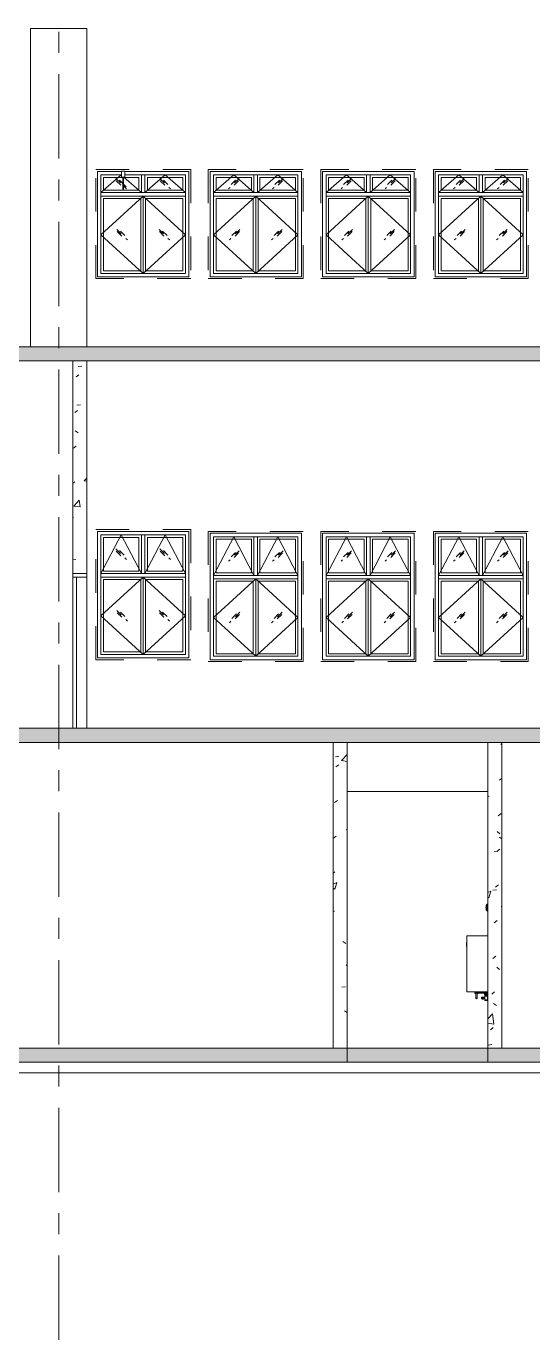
# Model space of a CAD drawing. Header units: millimetres. Extents: x -18215 to 134275, y 17919 to 48497.
# Drawn here: x 109134 to 116334, y 17919 to 36599 of the extents above; entities that cross this region are included whole.
import ezdxf

# ---------------------------------------------------------------- set-up
doc = ezdxf.new("R2010")
doc.units = ezdxf.units.MM
for name, pattern in [('Centre', [4762.5, 952.5, -714.375, 2381.25, -714.375]), ('Dash', [952.5, 476.25, -476.25]), ('Glass Symbol', [360, 90, -90, 90, -90]), ('IDA - Grid Line', [2100, 1200, -300, 300, -300])]:
    doc.linetypes.add(name, pattern=pattern)
for name, color, linetype, lineweight, true_color in [('A-_DOOR----_E-1', 6, 'Continuous', 9, 0xff00ff), ('A-_DOOR----_E-3', 6, 'Continuous', 18, 0xff00ff), ('A-_FLOR----_E-1', 6, 'Continuous', 9, 0xff00ff), ('A-_FLORLEVL_E-1', 9, 'IDA - Grid Line', 9, 0x808080), ('A-_FLORPATT_E-1', 6, 'Continuous', 9, 0xff00ff), ('A-_FURT----_E-1', 6, 'Continuous', 9, 0xff00ff), ('A-_WALL----_E-1', 6, 'Continuous', 9, 0xff00ff), ('A-_WALL----_H-1', 6, 'Continuous', 9, 0xff00ff), ('A-_WALLPRTN_E-1', 6, 'Continuous', 9, 0xff00ff), ('A-_WIND----_E-1', 6, 'Continuous', 9, 0xff00ff), ('A-_WIND----_E-3', 6, 'Dash', 9, 0xff00ff), ('A-_WIND----_E-4', 6, 'Centre', 9, 0xff00ff), ('A-_WIND----_E-5', 6, 'Glass Symbol', 9, 0xff00ff), ('E-_FIREALAM_E-1', 6, 'Continuous', 9, 0xff00ff), ('M-_EQPT----_E-1', 6, 'Continuous', 9, 0xff00ff), ('S-_ANOTGRID_E-1', 9, 'IDA - Grid Line', 9, 0x808080), ('S-_COLN----_E-1', 6, 'Continuous', 9, 0xff00ff)]:
    doc.layers.add(name, color=color, linetype=linetype, lineweight=lineweight, true_color=true_color)
pattern_1 = [(0, (85762.1, 31875.04), (381, 381), [47.625, -333.375]), (90, (85762.1, 31875.04), (-381, 381), [47.625, -333.375]), (135, (85809.73, 31875.04), (-381.0004, 3e-14), [67.352, -471.463]), (0, (85809.73, 32089.35), (381, 381), [47.625, -333.375]), (45, (85833.54, 32065.54), (0, 381.0004), [33.676, -505.139]), (135, (85833.54, 32065.54), (-381.0004, 3e-14), [33.676, -505.139]), (0, (85952.6, 32184.6), (381, 381), [67.352, -313.648]), (45, (85952.6, 32184.6), (0, 381.0004), [47.625, -491.19]), (135, (86019.96, 32184.6), (-381.0004, 3e-14), [47.625, -491.19]), (90, (86024.04, 31970.3), (-381, 381), [47.625, -333.375]), (45, (86024.04, 31970.29), (0, 381.0004), [33.676, -505.139]), (135, (86047.86, 31994.1), (-381.0004, 3e-14), [33.676, -505.139]), (0, (85809.73, 31970.3), (381, 381), [23.812, -319.087]), (0, (86095.48, 32065.54), (381, 381), [23.812, -319.087]), (90, (85976.4, 32113.16), (-381, 381), [23.812, -319.087]), (135, (86024.04, 31898.85), (-381.0004, 3e-14), [33.676, -505.139]), (135, (85857.36, 32160.79), (-381.0004, 3e-14), [33.676, -505.139]), (45, (85940.7, 32000.05), (0, 381.0004), [33.676, -505.139]), (90, (85893.07, 31922.66), (-381, 381), [5.953, -375.047]), (90, (85910.93, 32083.4), (-381, 381), [5.953, -375.047]), (90, (86089.53, 32148.88), (-381, 381), [5.953, -375.047]), (90, (86095.48, 31946.47), (-381, 381), [5.953, -375.047])]
pattern_2 = [(50, (85762.1, 31875), (1093.104, -95.634), [114.3, -1257.3]), (355, (85762.1, 31875), (-211.457, 1146.34), [91.44, -1005.84]), (100.451, (85853.2, 31867.1), (881.656, 1050.7), [97.14, -1068.54]), (46.184, (85762.1, 32179.8), (1626.475, -252.257), [171.45, -1885.95]), (96.636, (85897.6, 32158.8), (1424.416, 1484.565), [145.71, -1602.81]), (351.184, (85762.1, 32179.8), (1424.43, 1484.55), [137.16, -1508.76]), (21, (85914.5, 32103.6), (909.686, -613.59), [114.3, -1257.3]), (326, (85914.5, 32103.6), (370.812, 1105.13), [91.44, -1005.84]), (71.451, (85990.3, 32052.5), (1280.503, 491.528), [97.14, -1068.54]), (37.5, (85762.1, 31875.04), (18.5313, 507.3303), [50.292, -943.356, 50.292, -1980.438]), (37.5, (85762.1, 31875.04), (18.5313, 507.3303), [-1043.94, -970.788, 50.292, -959.358]), (7.5, (85762.1, 31875.04), (400.918, 601.084), [50.292, -531.876, 50.292, -920.496, -384.81]), (7.5, (85762.1, 31875.04), (400.918, 601.084), [-1552.956, 50.292, -334.518]), (327.5, (85422.25, 31875.04), (813.545, -34.3737), [50.292, -330.708, 50.292, -2715.768]), (327.5, (85422.25, 31875.04), (813.545, -34.3737), [-431.292, -1138.428, 50.292, -1527.048]), (317.5, (85269.85, 31875.04), (888.775, 152.56), [50.292, -445.008, 50.292, -1859.28]), (317.5, (85269.85, 31875.04), (888.775, 152.56), [-545.592, -739.14, 50.292, -1069.848])]

# ---------------------------------------------------------------- blocks, each defined once
blk = doc.blocks.new('IDA - Casement w Top Hung - 2 Panels - 1400L X 1800H - B2-AW01A-4796740-Section 114')
at = {"layer": 'A-_WIND----_E-1'}
for p, q in [((-9250, 29365), (-9825, 29365)), ((-9825, 28815), (-9825, 29365)), ((-9825, 29365), (-9825, 27665)), ((-8625, 29365), (-9825, 29365)), ((-9790, 28850), (-9790, 29330)), ((-9790, 29330), (-9285, 29330)), ((-9285, 29330), (-9285, 28850)), ((-9250, 28815), (-9250, 29365)), ((-9200, 29365), (-9250, 29365)), ((-9250, 29365), (-9250, 28815)), ((-8625, 29365), (-9200, 29365)), ((-9200, 28815), (-9200, 29365)), ((-9200, 28815), (-9200, 29365)), ((-9165, 28850), (-9165, 29330)), ((-9165, 29330), (-8660, 29330)), ((-8660, 29330), (-8660, 28850)), ((-8625, 28815), (-8625, 29365)), ((-8625, 29365), (-8625, 27665)), ((-9250, 28815), (-9825, 28815)), ((-9825, 28765), (-9825, 28815)), ((-9825, 28815), (-8625, 28815)), ((-9285, 28850), (-9790, 28850)), ((-9250, 28815), (-9200, 28815)), ((-8625, 28815), (-9200, 28815)), ((-8660, 28850), (-9165, 28850)), ((-8625, 28815), (-8625, 28765)), ((-9225, 28765), (-9825, 28765)), ((-9825, 27665), (-9825, 28765)), ((-8625, 28765), (-9825, 28765)), ((-9790, 27700), (-9790, 28730)), ((-9790, 28730), (-9260, 28730)), ((-9260, 28730), (-9260, 27700)), ((-8625, 28765), (-9225, 28765)), ((-9225, 27665), (-9225, 28765)), ((-9225, 27665), (-9225, 28765)), ((-9190, 27700), (-9190, 28730)), ((-9190, 28730), (-8660, 28730)), ((-8660, 28730), (-8660, 27700)), ((-8625, 27665), (-8625, 28765)), ((-9225, 27665), (-9825, 27665)), ((-8625, 27665), (-9825, 27665)), ((-9260, 27700), (-9790, 27700)), ((-8625, 27665), (-9225, 27665)), ((-8660, 27700), (-9190, 27700))]:
    blk.add_line(p, q, dxfattribs=at)
at = {"layer": 'A-_WIND----_E-3'}
for p, q in [((-9900, 27590), (-9900, 29440)), ((-9900, 29440), (-8550, 29440)), ((-8550, 29440), (-8550, 27590)), ((-8550, 27590), (-9900, 27590))]:
    blk.add_line(p, q, dxfattribs=at)
at = {"layer": 'A-_WIND----_E-4'}
for p, q in [((-9825, 28815), (-9537, 29365)), ((-9250, 28815), (-9537, 29365)), ((-9200, 28815), (-8912, 29365)), ((-8625, 28815), (-8912, 29365)), ((-9225, 28765), (-9825, 28215)), ((-9225, 28765), (-8625, 28215)), ((-9825, 28215), (-9225, 27665)), ((-8625, 28215), (-9225, 27665))]:
    blk.add_line(p, q, dxfattribs=at)
at = {"layer": 'A-_WIND----_E-5'}
for p, q in [((-9612, 29165), (-9462, 29015)), ((-8987, 29165), (-8837, 29015)), ((-9607, 29133), (-9513, 29039)), ((-9561, 29141), (-9468, 29047)), ((-8982, 29133), (-8888, 29039)), ((-8936, 29141), (-8843, 29047)), ((-9600, 28290), (-9450, 28140)), ((-9594, 28258), (-9500, 28164)), ((-9549, 28266), (-9455, 28172)), ((-9000, 28290), (-8850, 28140)), ((-8994, 28258), (-8900, 28164)), ((-8949, 28266), (-8855, 28172))]:
    blk.add_line(p, q, dxfattribs=at)
blk = doc.blocks.new('IDA - Casement w Top Hung - 2 Panels - 1400L X 1800H - B2-AW01-3560558-Section 114')
at = {"layer": 'A-_WIND----_E-1'}
for p, q in [((-4450, 29340), (-5025, 29340)), ((-5025, 29340), (-5025, 28790)), ((-3825, 29340), (-5025, 29340)), ((-5025, 27640), (-5025, 29340)), ((-4450, 29340), (-4450, 28790)), ((-4450, 29340), (-4450, 28790)), ((-4400, 29340), (-4450, 29340)), ((-3825, 29340), (-4400, 29340)), ((-4400, 29340), (-4400, 28790)), ((-4400, 28790), (-4400, 29340)), ((-3825, 29340), (-3825, 28790)), ((-3825, 27640), (-3825, 29340)), ((-4990, 28825), (-4990, 29305)), ((-4990, 29305), (-4485, 29305)), ((-4485, 29305), (-4485, 28825)), ((-4365, 28825), (-4365, 29305)), ((-4365, 29305), (-3860, 29305)), ((-3860, 29305), (-3860, 28825)), ((-4450, 28790), (-5025, 28790)), ((-5025, 28740), (-5025, 28790)), ((-5025, 28790), (-3825, 28790)), ((-4485, 28825), (-4990, 28825)), ((-4450, 28790), (-4400, 28790)), ((-3825, 28790), (-4400, 28790)), ((-3860, 28825), (-4365, 28825)), ((-3825, 28790), (-3825, 28740)), ((-4425, 28740), (-5025, 28740)), ((-5025, 28740), (-5025, 27640)), ((-3825, 28740), (-5025, 28740)), ((-4990, 27675), (-4990, 28705)), ((-4990, 28705), (-4460, 28705)), ((-4460, 28705), (-4460, 27675)), ((-4425, 28740), (-4425, 27640)), ((-3825, 28740), (-4425, 28740)), ((-4425, 28740), (-4425, 27640)), ((-4390, 27675), (-4390, 28705)), ((-4390, 28705), (-3860, 28705)), ((-3860, 28705), (-3860, 27675)), ((-3825, 28740), (-3825, 27640)), ((-4460, 27675), (-4990, 27675)), ((-3860, 27675), (-4390, 27675)), ((-4425, 27640), (-5025, 27640)), ((-3825, 27640), (-5025, 27640)), ((-3825, 27640), (-4425, 27640))]:
    blk.add_line(p, q, dxfattribs=at)
at = {"layer": 'A-_WIND----_E-3'}
for p, q in [((-5100, 29415), (-5100, 27565)), ((-3750, 29415), (-5100, 29415)), ((-3750, 27565), (-3750, 29415)), ((-5100, 27565), (-3750, 27565))]:
    blk.add_line(p, q, dxfattribs=at)
at = {"layer": 'A-_WIND----_E-4'}
for p, q in [((-5025, 28790), (-4737, 29340)), ((-4450, 28790), (-4737, 29340)), ((-4400, 28790), (-4112, 29340)), ((-3825, 28790), (-4112, 29340)), ((-4425, 28740), (-5025, 28190)), ((-4425, 28740), (-3825, 28190)), ((-5025, 28190), (-4425, 27640)), ((-3825, 28190), (-4425, 27640))]:
    blk.add_line(p, q, dxfattribs=at)
at = {"layer": 'A-_WIND----_E-5'}
for p, q in [((-4662, 29140), (-4812, 28990)), ((-4713, 29116), (-4807, 29022)), ((-4668, 29108), (-4761, 29014)), ((-4037, 29140), (-4187, 28990)), ((-4088, 29116), (-4182, 29022)), ((-4043, 29108), (-4136, 29014)), ((-4650, 28265), (-4800, 28115)), ((-4700, 28241), (-4794, 28147)), ((-4655, 28233), (-4749, 28139)), ((-4050, 28265), (-4200, 28115)), ((-4100, 28241), (-4194, 28147)), ((-4055, 28233), (-4149, 28139))]:
    blk.add_line(p, q, dxfattribs=at)
blk = doc.blocks.new('IDA - Casement w Top Hung - 2 Panels - 1400L X 1500H - B2-AW02A-4796629-Section 114')
at = {"layer": 'A-_WIND----_E-1'}
for p, q in [((-9533, 34485), (-9825, 34485)), ((-9825, 34235), (-9825, 34485)), ((-9825, 34485), (-9825, 33085)), ((-9533, 34485), (-9825, 34485)), ((-9790, 34270), (-9790, 34450)), ((-9790, 34450), (-9513, 34450)), ((-9506, 34450), (-9285, 34450)), ((-9250, 34485), (-9487, 34485)), ((-8625, 34485), (-9487, 34485)), ((-9285, 34450), (-9285, 34270)), ((-9250, 34235), (-9250, 34485)), ((-9200, 34485), (-9250, 34485)), ((-9250, 34485), (-9250, 34235)), ((-8625, 34485), (-9200, 34485)), ((-9200, 34235), (-9200, 34485)), ((-9200, 34235), (-9200, 34485)), ((-9165, 34270), (-9165, 34450)), ((-9165, 34450), (-8660, 34450)), ((-8660, 34450), (-8660, 34270)), ((-8625, 34235), (-8625, 34485)), ((-8625, 34485), (-8625, 33085)), ((-9250, 34235), (-9825, 34235)), ((-9825, 34185), (-9825, 34235)), ((-9825, 34235), (-8625, 34235)), ((-9225, 34185), (-9825, 34185)), ((-9825, 33085), (-9825, 34185)), ((-8625, 34185), (-9825, 34185)), ((-9285, 34270), (-9790, 34270)), ((-9250, 34235), (-9200, 34235)), ((-8625, 34185), (-9225, 34185)), ((-9225, 33085), (-9225, 34185)), ((-9225, 33085), (-9225, 34185)), ((-8625, 34235), (-9200, 34235)), ((-8660, 34270), (-9165, 34270)), ((-8625, 34235), (-8625, 34185)), ((-8625, 33085), (-8625, 34185)), ((-9790, 33120), (-9790, 34150)), ((-9790, 34150), (-9260, 34150)), ((-9260, 34150), (-9260, 33120)), ((-9190, 33120), (-9190, 34150)), ((-9190, 34150), (-8660, 34150)), ((-8660, 34150), (-8660, 33120)), ((-9225, 33085), (-9825, 33085)), ((-8625, 33085), (-9825, 33085)), ((-9260, 33120), (-9790, 33120)), ((-8625, 33085), (-9225, 33085)), ((-8660, 33120), (-9190, 33120))]:
    blk.add_line(p, q, dxfattribs=at)
at = {"layer": 'A-_WIND----_E-3'}
for p, q in [((-9900, 33010), (-9900, 34560)), ((-9900, 34560), (-8550, 34560)), ((-8550, 34560), (-8550, 33010)), ((-8550, 33010), (-9900, 33010))]:
    blk.add_line(p, q, dxfattribs=at)
at = {"layer": 'A-_WIND----_E-4'}
for p, q in [((-9825, 34235), (-9537, 34485)), ((-9533, 34481), (-9537, 34485)), ((-9250, 34235), (-9502, 34454)), ((-9200, 34235), (-8912, 34485)), ((-8625, 34235), (-8912, 34485)), ((-9225, 34185), (-9825, 33635)), ((-9225, 34185), (-8625, 33635)), ((-9825, 33635), (-9225, 33085)), ((-8625, 33635), (-9225, 33085))]:
    blk.add_line(p, q, dxfattribs=at)
at = {"layer": 'A-_WIND----_E-5'}
for p, q in [((-9612, 34435), (-9513, 34336)), ((-9607, 34403), (-9513, 34309)), ((-9561, 34411), (-9513, 34363)), ((-8987, 34435), (-8837, 34285)), ((-8982, 34403), (-8888, 34309)), ((-8936, 34411), (-8843, 34317)), ((-9505, 34354), (-9468, 34317)), ((-9505, 34328), (-9462, 34285)), ((-9600, 33710), (-9450, 33560)), ((-9594, 33678), (-9500, 33584)), ((-9549, 33686), (-9455, 33592)), ((-9000, 33710), (-8850, 33560)), ((-8994, 33678), (-8900, 33584)), ((-8949, 33686), (-8855, 33592))]:
    blk.add_line(p, q, dxfattribs=at)
blk = doc.blocks.new('IDA - Casement w Top Hung - 2 Panels - 1400L X 1500H - B2-AW02-3436901-Section 114')
at = {"layer": 'A-_WIND----_E-1'}
for p, q in [((-4450, 34485), (-5025, 34485)), ((-5025, 34485), (-5025, 34235)), ((-3825, 34485), (-5025, 34485)), ((-5025, 33085), (-5025, 34485)), ((-4990, 34270), (-4990, 34450)), ((-4990, 34450), (-4485, 34450)), ((-4485, 34450), (-4485, 34270)), ((-4450, 34485), (-4450, 34235)), ((-4450, 34485), (-4450, 34235)), ((-4400, 34485), (-4450, 34485)), ((-3825, 34485), (-4400, 34485)), ((-4400, 34485), (-4400, 34235)), ((-4400, 34235), (-4400, 34485)), ((-4365, 34270), (-4365, 34450)), ((-4365, 34450), (-3860, 34450)), ((-3860, 34450), (-3860, 34270)), ((-3825, 34485), (-3825, 34235)), ((-3825, 33085), (-3825, 34485)), ((-4450, 34235), (-5025, 34235)), ((-5025, 34185), (-5025, 34235)), ((-5025, 34235), (-3825, 34235)), ((-4425, 34185), (-5025, 34185)), ((-5025, 34185), (-5025, 33085)), ((-3825, 34185), (-5025, 34185)), ((-4485, 34270), (-4990, 34270)), ((-4450, 34235), (-4400, 34235)), ((-4425, 34185), (-4425, 33085)), ((-3825, 34185), (-4425, 34185)), ((-4425, 34185), (-4425, 33085)), ((-3825, 34235), (-4400, 34235)), ((-3860, 34270), (-4365, 34270)), ((-3825, 34235), (-3825, 34185)), ((-3825, 34185), (-3825, 33085)), ((-4990, 33120), (-4990, 34150)), ((-4990, 34150), (-4460, 34150)), ((-4460, 34150), (-4460, 33120)), ((-4390, 33120), (-4390, 34150)), ((-4390, 34150), (-3860, 34150)), ((-3860, 34150), (-3860, 33120)), ((-4425, 33085), (-5025, 33085)), ((-3825, 33085), (-5025, 33085)), ((-4460, 33120), (-4990, 33120)), ((-3825, 33085), (-4425, 33085)), ((-3860, 33120), (-4390, 33120))]:
    blk.add_line(p, q, dxfattribs=at)
at = {"layer": 'A-_WIND----_E-3'}
for p, q in [((-5100, 34560), (-5100, 33010)), ((-3750, 34560), (-5100, 34560)), ((-3750, 33010), (-3750, 34560)), ((-5100, 33010), (-3750, 33010))]:
    blk.add_line(p, q, dxfattribs=at)
at = {"layer": 'A-_WIND----_E-4'}
for p, q in [((-5025, 34235), (-4737, 34485)), ((-4450, 34235), (-4737, 34485)), ((-4400, 34235), (-4112, 34485)), ((-3825, 34235), (-4112, 34485)), ((-4425, 34185), (-5025, 33635)), ((-4425, 34185), (-3825, 33635)), ((-5025, 33635), (-4425, 33085)), ((-3825, 33635), (-4425, 33085))]:
    blk.add_line(p, q, dxfattribs=at)
at = {"layer": 'A-_WIND----_E-5'}
for p, q in [((-4662, 34435), (-4812, 34285)), ((-4713, 34411), (-4807, 34317)), ((-4668, 34403), (-4761, 34309)), ((-4037, 34435), (-4187, 34285)), ((-4088, 34411), (-4182, 34317)), ((-4043, 34403), (-4136, 34309)), ((-4650, 33710), (-4800, 33560)), ((-4700, 33686), (-4794, 33592)), ((-4655, 33678), (-4749, 33584)), ((-4050, 33710), (-4200, 33560)), ((-4100, 33686), (-4194, 33592)), ((-4055, 33678), (-4149, 33584))]:
    blk.add_line(p, q, dxfattribs=at)
blk = doc.blocks.new('IDA - Fire Alarm Bell1 - IDA - Fire Alarm Bell-2587577-Section 114')
at = {"layer": 'E-_FIREALAM_E-1'}
for p, q in [((-4330, 24115), (-4335, 24115)), ((-4335, 24114), (-4335, 24065)), ((-4330, 24104), (-4330, 24114)), ((-4330, 24095), (-4330, 24102)), ((-4330, 24102), (-4325, 24102)), ((-4351, 24086), (-4351, 24065)), ((-4351, 24065), (-4351, 24044)), ((-4335, 24065), (-4335, 24016)), ((-4335, 24015), (-4330, 24015)), ((-4330, 24065), (-4330, 24097)), ((-4330, 24033), (-4330, 24065)), ((-4330, 24028), (-4330, 24035)), ((-4330, 24028), (-4325, 24028)), ((-4330, 24016), (-4330, 24026))]:
    blk.add_line(p, q, dxfattribs=at)
at = {"layer": 'E-_FIREALAM_E-1', "flags": 128}
for points in [[(-4351, 24087), (-4350, 24090), (-4349, 24093), (-4347, 24096), (-4346, 24098), (-4345, 24101), (-4343, 24104), (-4341, 24107), (-4340, 24109), (-4338, 24112), (-4336, 24114), (-4335, 24115)], [(-4353, 24065), (-4353, 24065), (-4353, 24065), (-4353, 24065), (-4353, 24066), (-4353, 24066), (-4353, 24066), (-4353, 24066), (-4353, 24066), (-4353, 24066), (-4353, 24066), (-4353, 24066), (-4353, 24067), (-4353, 24067), (-4353, 24067), (-4353, 24067), (-4352, 24067), (-4352, 24067), (-4352, 24067), (-4352, 24067), (-4352, 24067), (-4352, 24068), (-4352, 24068), (-4352, 24068), (-4352, 24068), (-4351, 24068), (-4351, 24068), (-4351, 24068), (-4351, 24068), (-4351, 24068)], [(-4351, 24062), (-4351, 24062), (-4351, 24062), (-4351, 24062), (-4351, 24062), (-4352, 24062), (-4352, 24062), (-4352, 24062), (-4352, 24062), (-4352, 24063), (-4352, 24063), (-4352, 24063), (-4352, 24063), (-4352, 24063), (-4353, 24063), (-4353, 24063), (-4353, 24063), (-4353, 24063), (-4353, 24064), (-4353, 24064), (-4353, 24064), (-4353, 24064), (-4353, 24064), (-4353, 24064), (-4353, 24064), (-4353, 24064), (-4353, 24065), (-4353, 24065), (-4353, 24065), (-4353, 24065), (-4353, 24065)], [(-4335, 24015), (-4337, 24017), (-4339, 24020), (-4340, 24022), (-4342, 24025), (-4344, 24028), (-4345, 24030), (-4347, 24033), (-4348, 24036), (-4349, 24039), (-4350, 24042), (-4351, 24043)]]:
    blk.add_lwpolyline(points, dxfattribs=at)
blk = doc.blocks.new('IDA - Hosereel - Scaled - HR-3516646-Section 114')
at = {"layer": 'M-_EQPT----_E-1'}
for p, q in [((-4625, 23570), (-4630, 23570)), ((-4625, 23570), (-4630, 23570)), ((-4630, 23517), (-4630, 23569)), ((-4625, 23569), (-4630, 23569)), ((-4625, 22865), (-4625, 23665)), ((-4625, 23665), (-4325, 23665)), ((-4630, 23510), (-4630, 23517)), ((-4625, 23517), (-4630, 23517)), ((-4625, 23510), (-4630, 23510)), ((-4625, 23509), (-4630, 23509)), ((-4625, 23509), (-4630, 23509)), ((-4325, 22865), (-4625, 22865)), ((-4401, 22852), (-4502, 22852)), ((-4502, 22848), (-4401, 22848)), ((-4497, 22858), (-4500, 22858)), ((-4500, 22855), (-4500, 22858)), ((-4500, 22858), (-4500, 22857)), ((-4500, 22843), (-4500, 22844)), ((-4500, 22843), (-4497, 22843)), ((-4500, 22843), (-4500, 22843)), ((-4497, 22865), (-4497, 22851)), ((-4497, 22849), (-4497, 22773)), ((-4478, 22843), (-4464, 22843)), ((-4477, 22851), (-4477, 22865)), ((-4464, 22858), (-4477, 22858)), ((-4477, 22773), (-4477, 22849)), ((-4464, 22857), (-4464, 22858)), ((-4464, 22858), (-4464, 22843)), ((-4462, 22852), (-4464, 22852)), ((-4464, 22848), (-4462, 22848)), ((-4464, 22843), (-4464, 22843)), ((-4366, 22852), (-4458, 22852)), ((-4458, 22848), (-4366, 22848)), ((-4417, 22792), (-4407, 22792)), ((-4417, 22792), (-4417, 22768)), ((-4407, 22768), (-4407, 22792)), ((-4407, 22790), (-4390, 22790)), ((-4390, 22770), (-4390, 22790)), ((-4390, 22790), (-4390, 22770)), ((-4365, 22790), (-4388, 22790)), ((-4388, 22770), (-4388, 22790)), ((-4366, 22852), (-4376, 22852)), ((-4376, 22848), (-4366, 22848)), ((-4371, 22845), (-4359, 22845)), ((-4371, 22830), (-4371, 22845)), ((-4359, 22830), (-4371, 22830)), ((-4368, 22805), (-4368, 22755)), ((-4368, 22805), (-4348, 22805)), ((-4366, 22860), (-4357, 22860)), ((-4366, 22860), (-4366, 22845)), ((-4366, 22830), (-4366, 22815)), ((-4357, 22815), (-4366, 22815)), ((-4366, 22815), (-4357, 22815)), ((-4366, 22815), (-4366, 22806)), ((-4360, 22865), (-4360, 22850)), ((-4359, 22845), (-4336, 22845)), ((-4359, 22830), (-4359, 22845)), ((-4336, 22830), (-4359, 22830)), ((-4357, 22860), (-4339, 22860)), ((-4357, 22845), (-4357, 22860)), ((-4357, 22815), (-4357, 22830)), ((-4339, 22815), (-4357, 22815)), ((-4357, 22815), (-4339, 22815)), ((-4357, 22806), (-4357, 22815)), ((-4348, 22805), (-4328, 22805)), ((-4339, 22860), (-4329, 22860)), ((-4339, 22852), (-4339, 22860)), ((-4339, 22849), (-4339, 22851)), ((-4339, 22845), (-4339, 22848)), ((-4339, 22815), (-4339, 22830)), ((-4329, 22815), (-4339, 22815)), ((-4339, 22815), (-4329, 22815)), ((-4339, 22806), (-4339, 22815)), ((-4336, 22845), (-4325, 22845)), ((-4336, 22830), (-4336, 22845)), ((-4325, 22830), (-4336, 22830)), ((-4335, 22852), (-4335, 22865)), ((-4329, 22845), (-4329, 22860)), ((-4329, 22815), (-4329, 22830)), ((-4329, 22806), (-4329, 22815)), ((-4328, 22755), (-4328, 22805)), ((-4407, 22768), (-4417, 22768)), ((-4390, 22770), (-4407, 22770)), ((-4396, 22758), (-4396, 22770)), ((-4390, 22758), (-4396, 22758)), ((-4390, 22770), (-4390, 22758)), ((-4388, 22770), (-4365, 22770)), ((-4348, 22755), (-4368, 22755)), ((-4366, 22755), (-4366, 22745)), ((-4357, 22745), (-4366, 22745)), ((-4357, 22745), (-4357, 22755)), ((-4339, 22745), (-4357, 22745)), ((-4328, 22755), (-4348, 22755)), ((-4339, 22745), (-4339, 22755)), ((-4329, 22745), (-4339, 22745)), ((-4329, 22745), (-4329, 22755))]:
    blk.add_line(p, q, dxfattribs=at)
at = {"layer": 'M-_EQPT----_E-1', "flags": 128}
for points in [[(-4502, 22852), (-4502, 22852), (-4502, 22852), (-4502, 22852), (-4502, 22852), (-4503, 22852), (-4503, 22852), (-4503, 22852), (-4503, 22852), (-4503, 22852), (-4503, 22852), (-4503, 22852), (-4504, 22852), (-4504, 22852), (-4504, 22852), (-4504, 22852), (-4504, 22852), (-4504, 22852), (-4504, 22852), (-4504, 22852), (-4504, 22852), (-4504, 22852), (-4505, 22852), (-4505, 22852), (-4505, 22852), (-4505, 22852), (-4505, 22852), (-4505, 22852), (-4505, 22852), (-4505, 22852)], [(-4505, 22848), (-4505, 22848), (-4505, 22848), (-4505, 22848), (-4505, 22848), (-4505, 22848), (-4505, 22848), (-4505, 22848), (-4505, 22848), (-4504, 22848), (-4504, 22848), (-4504, 22848), (-4504, 22848), (-4504, 22848), (-4504, 22848), (-4504, 22848), (-4504, 22848), (-4504, 22848), (-4504, 22848), (-4503, 22848), (-4503, 22848), (-4503, 22848), (-4503, 22848), (-4503, 22848), (-4503, 22848), (-4502, 22848), (-4502, 22848), (-4502, 22848), (-4502, 22848), (-4502, 22848), (-4502, 22848)], [(-4462, 22852), (-4462, 22852), (-4462, 22852), (-4462, 22852), (-4461, 22852), (-4461, 22852), (-4461, 22852), (-4461, 22852), (-4461, 22852), (-4461, 22852), (-4460, 22852), (-4460, 22852), (-4460, 22852), (-4460, 22852), (-4460, 22852), (-4459, 22852), (-4459, 22852), (-4459, 22852), (-4459, 22852), (-4459, 22852), (-4459, 22852), (-4459, 22852), (-4458, 22852), (-4458, 22852), (-4458, 22852), (-4458, 22852)], [(-4458, 22848), (-4458, 22848), (-4458, 22848), (-4458, 22848), (-4459, 22848), (-4459, 22848), (-4459, 22848), (-4459, 22848), (-4459, 22848), (-4459, 22848), (-4459, 22848), (-4460, 22848), (-4460, 22848), (-4460, 22848), (-4460, 22848), (-4460, 22848), (-4461, 22848), (-4461, 22848), (-4461, 22848), (-4461, 22848), (-4461, 22848), (-4462, 22848), (-4462, 22848), (-4462, 22848), (-4462, 22848), (-4462, 22848)], [(-4326, 22852), (-4326, 22852), (-4326, 22852), (-4326, 22852), (-4327, 22852), (-4327, 22852), (-4327, 22852), (-4327, 22852), (-4327, 22852), (-4328, 22852), (-4328, 22852), (-4328, 22852), (-4329, 22852), (-4329, 22852), (-4330, 22852), (-4330, 22852), (-4331, 22852), (-4331, 22852), (-4332, 22852), (-4332, 22852), (-4333, 22852), (-4333, 22852), (-4334, 22852), (-4335, 22852), (-4335, 22852), (-4336, 22852), (-4337, 22852), (-4338, 22852), (-4338, 22852), (-4339, 22852), (-4340, 22852), (-4341, 22852), (-4342, 22852), (-4342, 22852), (-4343, 22852), (-4344, 22852), (-4345, 22852), (-4346, 22852), (-4347, 22852), (-4348, 22852), (-4348, 22852), (-4349, 22852), (-4350, 22852), (-4351, 22852), (-4352, 22852), (-4353, 22852), (-4353, 22852), (-4354, 22852), (-4355, 22852), (-4356, 22852), (-4357, 22852), (-4357, 22852), (-4358, 22852), (-4359, 22852), (-4360, 22852), (-4360, 22852), (-4361, 22852), (-4362, 22852), (-4362, 22852), (-4363, 22852), (-4364, 22852), (-4364, 22852), (-4365, 22852), (-4365, 22852), (-4366, 22852), (-4366, 22852)], [(-4366, 22848), (-4365, 22848), (-4365, 22848), (-4364, 22848), (-4364, 22848), (-4363, 22848), (-4362, 22848), (-4362, 22848), (-4361, 22848), (-4360, 22848), (-4360, 22848), (-4359, 22848), (-4358, 22848), (-4358, 22848), (-4357, 22848), (-4356, 22848), (-4355, 22848), (-4354, 22848), (-4354, 22848), (-4353, 22848), (-4352, 22848), (-4351, 22848), (-4350, 22848), (-4349, 22848), (-4348, 22848), (-4348, 22848), (-4347, 22848), (-4346, 22848), (-4345, 22848), (-4344, 22848), (-4343, 22848), (-4342, 22848), (-4342, 22848), (-4341, 22848), (-4340, 22848), (-4339, 22848), (-4338, 22848), (-4338, 22848), (-4337, 22848), (-4336, 22848), (-4335, 22848), (-4335, 22848), (-4334, 22848), (-4333, 22848), (-4333, 22848), (-4332, 22848), (-4332, 22848), (-4331, 22848), (-4331, 22848), (-4330, 22848), (-4330, 22848), (-4329, 22848), (-4329, 22848), (-4328, 22848), (-4328, 22848), (-4328, 22848), (-4327, 22848), (-4327, 22848), (-4327, 22848), (-4327, 22848), (-4327, 22848), (-4326, 22848), (-4326, 22848), (-4326, 22848), (-4326, 22848)], [(-4330, 22852), (-4329, 22852), (-4329, 22852), (-4329, 22852), (-4328, 22852), (-4328, 22852), (-4328, 22852), (-4327, 22852), (-4327, 22852), (-4327, 22852), (-4327, 22852), (-4326, 22852), (-4326, 22852), (-4326, 22852), (-4326, 22852), (-4326, 22852)], [(-4326, 22848), (-4326, 22848), (-4326, 22848), (-4326, 22848), (-4327, 22848), (-4327, 22848), (-4327, 22848), (-4327, 22848), (-4327, 22848), (-4328, 22848), (-4328, 22848), (-4328, 22848), (-4329, 22848), (-4329, 22848), (-4330, 22848), (-4330, 22848)], [(-4326, 22852), (-4326, 22852), (-4326, 22852), (-4326, 22852), (-4326, 22852), (-4326, 22852), (-4326, 22852), (-4326, 22852), (-4326, 22852), (-4326, 22852), (-4325, 22852), (-4325, 22852), (-4325, 22852), (-4325, 22852), (-4325, 22852), (-4325, 22852), (-4325, 22852), (-4325, 22852), (-4325, 22852), (-4325, 22851), (-4325, 22851), (-4325, 22851), (-4325, 22851), (-4325, 22851)], [(-4325, 22849), (-4325, 22849), (-4325, 22849), (-4325, 22849), (-4325, 22849), (-4325, 22849), (-4325, 22848), (-4325, 22848), (-4325, 22848), (-4325, 22848), (-4325, 22848), (-4325, 22848), (-4325, 22848), (-4325, 22848), (-4326, 22848), (-4326, 22848), (-4326, 22848), (-4326, 22848), (-4326, 22848), (-4326, 22848), (-4326, 22848), (-4326, 22848), (-4326, 22848), (-4326, 22848), (-4326, 22848)]]:
    blk.add_lwpolyline(points, dxfattribs=at)
at = {"layer": 'M-_EQPT----_E-1'}
for start, end in [(90, 270), (15, 90), (270, 345)]:
    blk.add_arc((-4505, 22850), 7.5, start, end, dxfattribs=at)
for centre, major_axis, ratio, start_param, end_param in [((-4401, 22850), (0, 2), 0.371918, 6.021386, 7.853982), ((-4401, 22850), (0, 2), 0.371918, 1.570796, 3.403392), ((-4376, 22850), (0, 2), 0.371918, 6.021386, 6.544985), ((-4376, 22850), (0, 2), 0.371918, 2.879793, 3.403392), ((-4487, 22773), (10, 0), 0.352562, 1.570796, 4.712389), ((-4487, 22773), (10, 0), 0.352562, 4.712389, 7.853982)]:
    blk.add_ellipse(centre, major_axis=major_axis, ratio=ratio, start_param=start_param, end_param=end_param, dxfattribs=at)
blk = doc.blocks.new('IDA - F - Single - Swing - 1100L X 2200H - B2-TD01-V26-Section 114')
at = {"layer": 'A-_DOOR----_E-1'}
blk.add_line((-10025, 26615), (-10025, 28765), dxfattribs=at)
at = {"layer": 'A-_DOOR----_E-3'}
for p, q in [((-10225, 28815), (-10225, 28765)), ((-10025, 28815), (-10225, 28815)), ((-10025, 28765), (-10025, 28815)), ((-10175, 28765), (-10225, 28765)), ((-10225, 28765), (-10225, 26615)), ((-10225, 28765), (-10025, 28765)), ((-10175, 26615), (-10175, 28765)), ((-10225, 26615), (-10175, 26615))]:
    blk.add_line(p, q, dxfattribs=at)
blk = doc.blocks.new('IDA - Exit Sign - IDA - Exit Sign - Left Side-3511324-Section 114')
at = {"layer": 'A-_FURT----_E-1'}
for p, q in [((-47273, 29115), (-47275, 29113)), ((-47275, 29113), (-47275, 29031)), ((-47275, 29031), (-47273, 29029)), ((-47231, 29115), (-47273, 29115)), ((-47273, 29029), (-47231, 29029)), ((-47255, 28864), (-47255, 29029)), ((-47255, 29029), (-47248, 29029)), ((-47248, 29029), (-47248, 28864)), ((-47247, 29009), (-47248, 29009)), ((-47247, 29009), (-47247, 28944)), ((-47229, 29113), (-47231, 29115)), ((-47231, 29029), (-47229, 29031)), ((-47229, 29031), (-47229, 29113)), ((-47255, 28864), (-47255, 28859)), ((-47255, 28859), (-47255, 28864)), ((-47255, 28859), (-47248, 28859)), ((-47247, 28944), (-47248, 28944)), ((-47248, 28879), (-47247, 28879)), ((-47248, 28864), (-47248, 28859)), ((-47248, 28859), (-47248, 28864)), ((-47247, 28944), (-47247, 28879))]:
    blk.add_line(p, q, dxfattribs=at)

msp = doc.modelspace()

# ---------------------------------------------------------------- hatches: boundary and pattern name
at = {"layer": 'A-_FLORPATT_E-1'}
h = msp.add_hatch(dxfattribs=at)
h.set_pattern_fill('FP_10', color=256, style=0, pattern_type=2)
h.set_pattern_definition(pattern_1)
h.paths.add_polyline_path([(44546, 31840), (124046, 31840), (124046, 32040), (44546, 32040), (44546, 31876)])
h = msp.add_hatch(dxfattribs=at)
h.set_pattern_fill('FP_10', color=256, style=0, pattern_type=2)
h.set_pattern_definition(pattern_1)
h.paths.add_polyline_path([(123457, 26415), (124246, 26415), (124246, 26615), (87596, 26615), (87596, 26415), (122759, 26415)])
h.paths.add_polyline_path([(44546, 26415), (81196, 26415), (81196, 26615), (44546, 26615)])
h = msp.add_hatch(dxfattribs=at)
h.set_pattern_fill('FP_10', color=256, style=0, pattern_type=2)
h.set_pattern_definition(pattern_1)
h.paths.add_polyline_path([(52296, 21865), (73346, 21865), (73346, 22065), (52296, 22065)])
h.paths.add_polyline_path([(95446, 21865), (102696, 21865), (102696, 22065), (95446, 22065)])
h.paths.add_polyline_path([(115696, 21865), (115696, 22065), (113696, 22065), (113696, 21865)])
h = msp.add_hatch(dxfattribs=at)
h.set_pattern_fill('FP_10', color=256, style=0, pattern_type=2)
h.set_pattern_definition(pattern_1)
h.paths.add_polyline_path([(119269, 21865), (124246, 21865), (124246, 22065), (115696, 22065), (115696, 21865), (116477, 21865)])
h.paths.add_polyline_path([(102696, 21865), (113696, 21865), (113696, 22065), (102696, 22065)])
at = {"layer": 'A-_WALL----_H-1'}
h = msp.add_hatch(dxfattribs=at)
h.set_pattern_fill('FP_11', color=256, style=0, pattern_type=2)
h.set_pattern_definition(pattern_2)
h.paths.add_polyline_path([(109796, 28815), (109996, 28815), (109996, 31840), (109796, 31840), (109796, 29030)])
h = msp.add_hatch(dxfattribs=at)
h.set_pattern_fill('FP_11', color=256, style=0, pattern_type=2)
h.set_pattern_definition(pattern_2)
h.paths.add_polyline_path([(113685, 22065), (113696, 22065), (113696, 26415), (113496, 26415), (113496, 22065)])
h = msp.add_hatch(dxfattribs=at)
h.set_pattern_fill('FP_11', color=256, style=0, pattern_type=2)
h.set_pattern_definition(pattern_2)
h.paths.add_polyline_path([(115896, 22065), (115896, 26415), (115696, 26415), (115696, 22065)])

# ---------------------------------------------------------------- linework, layer by layer
at = {"layer": 'A-_FLOR----_E-1'}
for p, q in [((124046, 32040), (44746, 32040)), ((44546, 31840), (124046, 31840)), ((124246, 26615), (87796, 26615)), ((102796, 26415), (113496, 26415)), ((113696, 26415), (115696, 26415)), ((115896, 26415), (120871, 26415)), ((124246, 22065), (82686, 22065)), ((113696, 22065), (113696, 21865)), ((115696, 21865), (115696, 22065)), ((95446, 21865), (124246, 21865)), ((125746, 21715), (95271, 21715))]:
    msp.add_line(p, q, dxfattribs=at)
at = {"layer": 'A-_FLORLEVL_E-1'}
for p, q in [((37249, 32040), (134275, 32040)), ((37249, 26615), (134275, 26615)), ((37249, 22065), (134275, 22065))]:
    msp.add_line(p, q, dxfattribs=at)
at = {"layer": 'A-_WALL----_E-1'}
for p, q in [((110146, 33035), (110146, 34535)), ((110146, 34535), (110488, 34535)), ((110534, 34535), (111446, 34535)), ((111446, 34535), (111446, 33035)), ((111746, 33035), (111746, 34535)), ((111746, 34535), (113046, 34535)), ((113046, 34535), (113046, 33035)), ((113346, 33035), (113346, 34535)), ((113346, 34535), (114646, 34535)), ((114646, 34535), (114646, 33035)), ((114946, 33035), (114946, 34535)), ((114946, 34535), (116246, 34535)), ((116246, 34535), (116246, 33035)), ((111446, 33035), (110146, 33035)), ((113046, 33035), (111746, 33035)), ((114646, 33035), (113346, 33035)), ((116246, 33035), (114946, 33035)), ((110146, 27615), (110146, 29415)), ((110146, 29415), (111446, 29415)), ((111446, 29415), (111446, 27615)), ((111746, 27590), (111746, 29390)), ((111746, 29390), (113046, 29390)), ((113046, 29390), (113046, 27590)), ((113346, 27590), (113346, 29390)), ((113346, 29390), (114646, 29390)), ((114646, 29390), (114646, 27590)), ((114946, 27590), (114946, 29390)), ((114946, 29390), (116246, 29390)), ((116246, 29390), (116246, 27590)), ((111446, 27615), (110146, 27615)), ((113046, 27590), (111746, 27590)), ((114646, 27590), (113346, 27590)), ((116246, 27590), (114946, 27590)), ((113696, 26415), (113496, 26415)), ((115896, 26415), (115696, 26415)), ((113696, 25715), (115696, 25715))]:
    msp.add_line(p, q, dxfattribs=at)
at = {"layer": 'A-_WALLPRTN_E-1'}
for p, q in [((109796, 31840), (109796, 28815)), ((109996, 28815), (109996, 31840)), ((109796, 28815), (109996, 28815)), ((113496, 26415), (113496, 22065)), ((113696, 22065), (113696, 26415)), ((115696, 26415), (115696, 22065)), ((115896, 22065), (115896, 26415))]:
    msp.add_line(p, q, dxfattribs=at)
at = {"layer": 'S-_ANOTGRID_E-1'}
msp.add_line((109596, 17919), (109596, 47094), dxfattribs=at)
at = {"layer": 'S-_COLN----_E-1'}
for p, q in [((109196, 36565), (109196, 32040)), ((109996, 36565), (109196, 36565)), ((109996, 32040), (109996, 36565))]:
    msp.add_line(p, q, dxfattribs=at)

# ---------------------------------------------------------------- block references
at = {"layer": 'A-_DOOR----_E-1'}
msp.add_blockref('IDA - F - Single - Swing - 1100L X 2200H - B2-TD01-V26-Section 114', (120021, 0), dxfattribs=at)
at = {"layer": 'A-_FURT----_E-1'}
msp.add_blockref('IDA - Exit Sign - IDA - Exit Sign - Left Side-3511324-Section 114', (157763, 5425), dxfattribs=at)
at = {"layer": 'A-_WIND----_E-1'}
for name, p in [('IDA - Casement w Top Hung - 2 Panels - 1400L X 1500H - B2-AW02A-4796629-Section 114', (120021, 0)), ('IDA - Casement w Top Hung - 2 Panels - 1400L X 1500H - B2-AW02-3436901-Section 114', (116821, 0)), ('IDA - Casement w Top Hung - 2 Panels - 1400L X 1500H - B2-AW02-3436901-Section 114', (118421, 0)), ('IDA - Casement w Top Hung - 2 Panels - 1400L X 1500H - B2-AW02-3436901-Section 114', (120021, 0)), ('IDA - Casement w Top Hung - 2 Panels - 1400L X 1800H - B2-AW01A-4796740-Section 114', (120021, 0)), ('IDA - Casement w Top Hung - 2 Panels - 1400L X 1800H - B2-AW01-3560558-Section 114', (116821, 0)), ('IDA - Casement w Top Hung - 2 Panels - 1400L X 1800H - B2-AW01-3560558-Section 114', (118421, 0)), ('IDA - Casement w Top Hung - 2 Panels - 1400L X 1800H - B2-AW01-3560558-Section 114', (120021, 0))]:
    msp.add_blockref(name, p, dxfattribs=at)
at = {"layer": 'E-_FIREALAM_E-1'}
msp.add_blockref('IDA - Fire Alarm Bell1 - IDA - Fire Alarm Bell-2587577-Section 114', (120021, 0), dxfattribs=at)
at = {"layer": 'M-_EQPT----_E-1'}
msp.add_blockref('IDA - Hosereel - Scaled - HR-3516646-Section 114', (120021, 0), dxfattribs=at)

doc.saveas('drawing.dxf')
